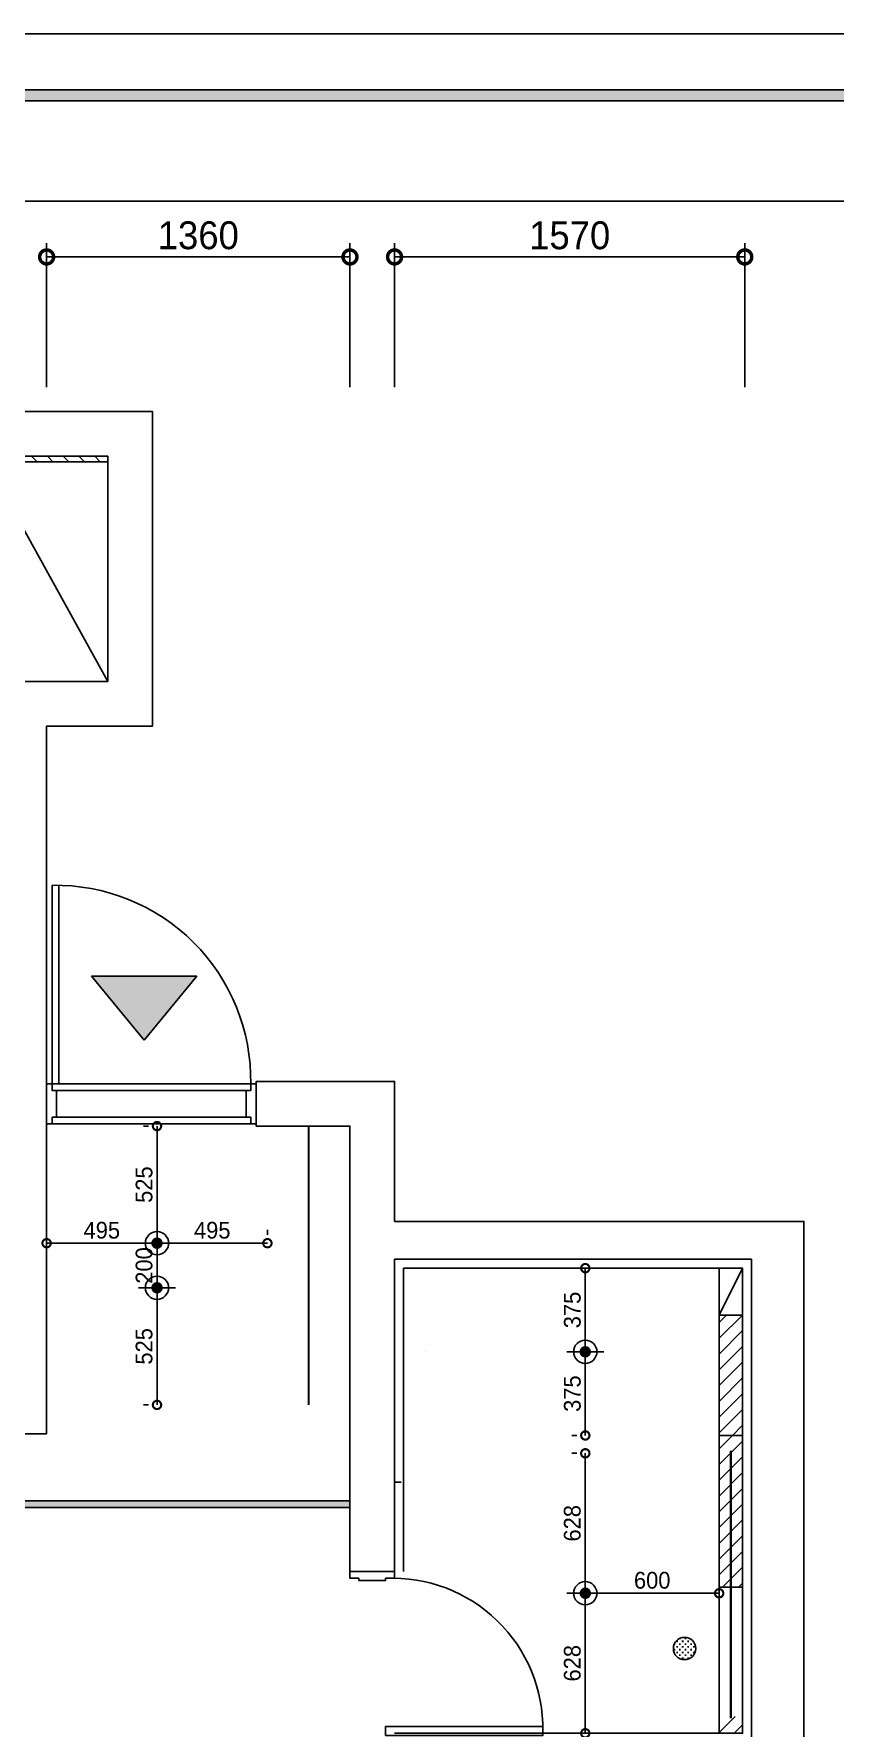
# Model space of a CAD drawing. Header units: inches. Extents: x 15866 to 103813, y -56635 to -28561.
# Drawn here: x 49987 to 53579, y -36657 to -29061 of the extents above; entities that cross this region are included whole.
import ezdxf
from ezdxf.enums import TextEntityAlignment as Align

# ---------------------------------------------------------------- set-up
doc = ezdxf.new("R2010")
doc.units = ezdxf.units.IN
doc.header["$LTSCALE"] = 50
doc.header["$MEASUREMENT"] = 0
doc.linetypes.add('HID', pattern=[2.5, 1.5, -1])
for name, color, linetype in [('03-WAL NEW', 3, 'Continuous'), ('06-FUR', 6, 'Continuous'), ('06-LIGHT', 4, 'Continuous'), ('07-DIM WAL', 5, 'Continuous'), ('2-con', 2, 'Continuous'), ('3.기호.계단선', 30, 'Continuous'), ('BATH', 4, 'Continuous'), ('CO-BATH', 6, 'Continuous'), ('CO-DO-FR', 7, 'Continuous'), ('CO-DOOR', 8, 'Continuous'), ('F-SYM', 7, 'Continuous'), ('FORM(YOURNAME)-11', 1, 'Continuous'), ('RC-LIGHT', 7, 'Continuous'), ('도면층4', 4, 'Continuous')]:
    doc.layers.add(name, color=color, linetype=linetype)
doc.styles.add('YOURNAME', font='HY울릉도M.TTF')
doc.styles.add('스타일1', font='HY울릉도M.TTF')
doc.dimstyles.new('30', dxfattribs={"dimscale": 30, "dimtxt": 2.5, "dimasz": 2.5, "dimexe": 1.25, "dimexo": 2, "dimtad": 1, "dimdec": 0, "dimtxsty": '스타일1', "dimblk": 'DOTSMALL', "dimcen": 2.5, "dimclrd": 1, "dimclre": 1, "dimclrt": 7, "dimadec": 0, "dimazin": 0, "dimtfac": 1, "dimtdec": 0, "dimtix": 1, "dimtmove": 0, "dimatfit": 3, "dimldrblk": 'DOTSMALL', "dimfxl": 1.25, "dimarcsym": 0})
doc.dimstyles.new('50', dxfattribs={"dimscale": 50, "dimtxt": 2.5, "dimasz": 2.5, "dimexe": 1.25, "dimexo": 2, "dimtad": 1, "dimdec": 0, "dimtxsty": '스타일1', "dimblk": 'DOTSMALL', "dimcen": 2.5, "dimclrd": 1, "dimclre": 1, "dimclrt": 2, "dimadec": 0, "dimazin": 0, "dimtfac": 1, "dimtdec": 0, "dimtix": 1, "dimtmove": 0, "dimatfit": 3, "dimldrblk": 'DOTSMALL', "dimfxl": 1.25, "dimarcsym": 0})
pattern_1 = [(45, (21500, 0), (-35.35534, 35.35534), [])]

# ---------------------------------------------------------------- blocks, each defined once
blk = doc.blocks.new('FORM-PLAN')
at = {"layer": 'FORM(YOURNAME)-11'}
h = blk.add_hatch(color=256, dxfattribs=at)
h.dxf.hatch_style = 1
h.paths.add_polyline_path([(-71444, 55115), (10556, 55115), (10556, 54915), (-71444, 54915)])
h.paths.add_polyline_path([(-71444, -2085), (10556, -2085), (10556, -2285), (-71444, -2285)])
at = {"layer": 'Defpoints', "color": 158}
for points in [[(-71444, -2285), (10556, -2285), (10556, 55115), (-71444, 55115)], [(-69444, 53115), (-64, 53115), (-64, 1215), (-69444, 1215)]]:
    blk.add_lwpolyline(points, close=True, dxfattribs=at)
at = {"layer": 'FORM(YOURNAME)-11', "color": 250}
blk.add_lwpolyline([(-72444, -3285), (11556, -3285), (11556, 56115), (-72444, 56115)], close=True, dxfattribs=at)
at = {"layer": 'FORM(YOURNAME)-11'}
blk.add_lwpolyline([(-71444, 55115), (10556, 55115), (10556, 54915), (-71444, 54915)], close=True, dxfattribs=at)
at = {"layer": 'FORM(YOURNAME)-11', "color": 3, "style": 'YOURNAME'}
for tag, height, p in [('1', 450, (9905, 18188)), ('2', 450, (9905, 17544)), ('3', 450, (9905, 16257)), ('4', 450, (9905, 14326)), ('5', 515, (9905, 12009)), ('6', 515, (9905, 9757)), ('7', 515, (9905, 7504)), ('8', 515, (9905, 5252)), ('9', 515, (9905, 2999)), ('10', 515, (5655, 811)), ('11', 515, (9905, 747)), ('12', 515, (5655, -1441)), ('13', 515, (9905, -1441))]:
    blk.add_attdef(tag, text='', height=height, dxfattribs=at).set_placement(p, align=Align.MIDDLE_RIGHT)
blk = doc.blocks.new('_DOTSMALL')
at = {"color": 0, "linetype": 'ByBlock', "const_width": 0.5}
blk.add_lwpolyline([(-0.0625, 0, 1), (0.0625, 0, 1)], format="xyb", close=True, dxfattribs=at)
blk = doc.blocks.new('*D82')
at = {"layer": '07-DIM WAL', "color": 1, "lineweight": -2, "transparency": 16777216}
for p, q in [((50044, -30644.3), (50044, -29998.6)), ((51404, -30644.3), (51404, -29998.6)), ((50044, -30061.1), (51404, -30061.1))]:
    blk.add_line(p, q, dxfattribs=at)
at = {"layer": 'Defpoints', "color": 0, "transparency": 16777216}
for p in [(51404, -30061.1), (50044, -30744.3), (51404, -30744.3)]:
    blk.add_point(p, dxfattribs=at)
at = {"layer": '07-DIM WAL', "color": 1, "lineweight": -2, "transparency": 16777216, "xscale": 125, "yscale": 125, "zscale": 125, "rotation": 180}
blk.add_blockref('_DOTSMALL', (50044, -30061.1), dxfattribs=at)
at = {"layer": '07-DIM WAL', "color": 1, "lineweight": -2, "transparency": 16777216, "xscale": 125, "yscale": 125, "zscale": 125}
blk.add_blockref('_DOTSMALL', (51404, -30061.1), dxfattribs=at)
at = {"layer": '07-DIM WAL', "color": 2, "transparency": 16777216, "insert": (50724, -29964.7), "char_height": 125, "attachment_point": 5, "style": '스타일1'}
blk.add_mtext('1360', dxfattribs=at)
blk = doc.blocks.new('*D83')
at = {"layer": '07-DIM WAL', "color": 1, "lineweight": -2, "transparency": 16777216}
for p, q in [((51604, -30644.3), (51604, -29998.6)), ((53174, -30644.3), (53174, -29998.6)), ((51604, -30061.1), (53174, -30061.1))]:
    blk.add_line(p, q, dxfattribs=at)
at = {"layer": 'Defpoints', "color": 0, "transparency": 16777216}
for p in [(53174, -30061.1), (51604, -30744.3), (53174, -30744.3)]:
    blk.add_point(p, dxfattribs=at)
at = {"layer": '07-DIM WAL', "color": 1, "lineweight": -2, "transparency": 16777216, "xscale": 125, "yscale": 125, "zscale": 125, "rotation": 180}
blk.add_blockref('_DOTSMALL', (51604, -30061.1), dxfattribs=at)
at = {"layer": '07-DIM WAL', "color": 1, "lineweight": -2, "transparency": 16777216, "xscale": 125, "yscale": 125, "zscale": 125}
blk.add_blockref('_DOTSMALL', (53174, -30061.1), dxfattribs=at)
at = {"layer": '07-DIM WAL', "color": 2, "transparency": 16777216, "insert": (52389, -29964.8), "char_height": 125, "attachment_point": 5, "style": '스타일1'}
blk.add_mtext('1570', dxfattribs=at)
blk = doc.blocks.new('vudausewh')
at = {"layer": '3.기호.계단선'}
h = blk.add_hatch(dxfattribs=at)
h.set_pattern_fill('CROSS', color=256, scale=50)
h.set_pattern_definition([(0, (-120, 120), (12.5, 12.5), [6.25, -18.75]), (90, (-116.875, 116.875), (-12.5, 12.5), [6.25, -18.75])])
edge = h.paths.add_edge_path()
edge.add_arc((31404, -36299.6), 50, -180, 180, ccw=False)
at = {"layer": '도면층4'}
blk.add_hatch(color=256, dxfattribs=at).paths.add_polyline_path([(29218.2, -33285.5), (28745.7, -33285.5), (28982, -33572.9)])
at = {"layer": '2-con'}
for points in [[(28544, -35337.6), (28544, -32164.3), (29019, -32164.3), (29019, -30754.3), (28254, -30754.3), (28254, -30954.3), (28819, -30954.3), (28819, -31964.3), (28274, -31964.3), (28274, -35337.6), (28544, -35337.6)], [(29654, -36719.6), (29654, -36919.6), (31739, -36919.6), (31739, -41659.6), (31319, -41659.6), (31319, -41859.6), (31939, -41859.6), (31939, -34384.6), (30104, -34384.6), (30104, -33757.6), (29484, -33757.6), (29484, -33957.6), (29904, -33957.6), (29904, -35954.6), (30104, -35954.6), (30104, -34554.6), (31704, -34554.6), (31704, -36719.6), (29654, -36719.6)]]:
    blk.add_lwpolyline(points, dxfattribs=at)
at = {"layer": '3.기호.계단선'}
blk.add_circle((31404, -36299.6), 50, dxfattribs=at)
at = {"layer": '도면층4'}
for q in [(28745.7, -33285.5), (29218.2, -33285.5)]:
    blk.add_line((28982, -33572.9), q, dxfattribs=at)
blk.add_lwpolyline([(29218.2, -33285.5), (28745.7, -33285.5)], dxfattribs=at)
blk = doc.blocks.new('cjswjdej')
at = {"layer": '03-WAL NEW', "transparency": 33554687}
h = blk.add_hatch(dxfattribs=at)
h.set_pattern_fill('_USER', color=256, scale=50, angle=45, pattern_type=0)
h.set_pattern_definition(pattern_1)
h.paths.add_polyline_path([(53059, -35344.6), (53164, -35344.6), (53164, -34804.6), (53059, -34804.6)])
h.paths.add_polyline_path([(53169.7, -35076.3), (53169.7, -34862.8), (53322.7, -34862.8), (53322.7, -35076.3)], flags=9)
h = blk.add_hatch(dxfattribs=at)
h.set_pattern_fill('_USER', color=8, scale=50, angle=45, pattern_type=0)
h.set_pattern_definition(pattern_1)
h.paths.add_polyline_path([(53164, -35836.9), (53059, -35836.9), (53059, -35977.1), (53059, -36024.6), (53164, -36024.6)])
h.paths.add_polyline_path([(53164, -35836.9), (53164, -35344.6), (53059, -35344.6), (53059, -35432.1), (53059, -35836.9)])
h.paths.add_polyline_path([(53164, -36679.6), (53164, -36604.6), (53059, -36604.6), (53059, -36679.6)])
at = {"layer": '3.기호.계단선'}
h = blk.add_hatch(dxfattribs=at)
h.set_pattern_fill('_USER', color=256, scale=50, angle=135, pattern_type=0)
h.set_pattern_definition([(135, (22164.73, -61266.545), (-35.35534, -35.35534), [])])
h.paths.add_polyline_path([(49754, -30954.3), (50319, -30954.3), (50319, -30979.3), (49754, -30979.3)])
h.paths.add_polyline_path([(47074, -30954.3), (47114, -30954.3), (47114, -30979.3), (47074, -30979.3)])
at = {"layer": '03-WAL NEW'}
for p, q in [((53059, -35344.6), (53164, -35344.6)), ((53059, -35344.6), (53164, -35344.6)), ((53059, -36024.6), (53164, -36024.6))]:
    blk.add_line(p, q, dxfattribs=at)
blk.add_lwpolyline([(53059, -35344.6), (53164, -35344.6), (53164, -34804.6), (53059, -34804.6)], close=True, dxfattribs=at)
blk.add_lwpolyline([(53059, -35344.6), (53059, -36679.6), (53164, -36679.6)], dxfattribs=at)
at = {"layer": '06-FUR', "color": 8}
for p, q in [((50319, -31964.3), (49774, -30979.3)), ((53059, -34804.6), (53164, -34594.6))]:
    blk.add_line(p, q, dxfattribs=at)
for points in [[(50319, -30979.3), (49774, -30979.3), (49774, -31964.3), (50319, -31964.3)], [(53059, -34594.6), (53164, -34594.6), (53164, -34804.6), (53059, -34804.6)]]:
    blk.add_lwpolyline(points, close=True, dxfattribs=at)
at = {"layer": '3.기호.계단선'}
blk.add_line((49754, -30979.3), (50319, -30979.3), dxfattribs=at)
at = {"layer": 'BATH', "color": 8}
blk.add_line((51604, -35554.6), (51634, -35554.6), dxfattribs=at)
blk.add_lwpolyline([(51644, -35954.6), (51644, -34594.6), (53164, -34594.6), (53164, -36679.6), (51604, -36679.6)], dxfattribs=at)
at = {"layer": 'CO-BATH', "color": 8}
for p, q in [((51744, -34969.6), (51744, -34969.6)), ((53059, -35997.1), (53059, -35452.1))]:
    blk.add_line(p, q, dxfattribs=at)
at = {"layer": 'CO-DO-FR', "color": 8}
blk.add_lwpolyline([(51604, -35954.6), (51404, -35954.6), (51404, -35984.6), (51444, -35984.6), (51444, -35994.6), (51564, -35994.6), (51564, -35984.6), (51604, -35984.6), (51604, -35954.6)], close=True, dxfattribs=at)
at = {"layer": 'CO-DOOR', "color": 8, "linetype": 'Continuous'}
for p, q in [((50939, -33798.1), (50089, -33798.1)), ((50959, -33767.6), (50099, -33767.6)), ((50069, -33947.6), (50959, -33947.6)), ((50939, -33918.1), (50089, -33918.1))]:
    blk.add_line(p, q, dxfattribs=at)
blk.add_lwpolyline([(50099, -32878.1), (50099, -33767.6), (50069, -33767.6), (50069, -32877.6)], dxfattribs=at)
for points in [[(50089, -33918.1), (50089, -33798.1), (50069, -33798.1), (50069, -33767.6), (50044, -33767.6), (50044, -33947.6), (50069, -33947.6), (50069, -33918.1)], [(50959, -33918.1), (50959, -33947.6), (50984, -33947.6), (50984, -33767.6), (50959, -33767.6), (50959, -33798.1), (50939, -33798.1), (50939, -33918.1)]]:
    blk.add_lwpolyline(points, close=True, dxfattribs=at)
at = {"layer": 'CO-DOOR', "color": 8}
blk.add_lwpolyline([(52269, -36649.6), (51564, -36649.6), (51564, -36689.6), (52269, -36689.6)], close=True, dxfattribs=at)
at = {"layer": 'CO-DOOR', "color": 8, "linetype": 'Continuous'}
blk.add_arc((50084, -33753.1), 875.1, 359.05198, 90.98213, dxfattribs=at)
at = {"layer": 'CO-DOOR', "color": 8}
blk.add_arc((51593.4, -36659.6), 675.6, 359.15195, 92.49674, dxfattribs=at)
blk.add_blockref('vudausewh', (21500, 0))
blk = doc.blocks.new('hallogen')
h = blk.add_hatch(color=256)
h.dxf.hatch_style = 1
edge = h.paths.add_edge_path()
edge.add_arc((48591.7, 60854.3), 31.2, 0, 360, ccw=False)
at = {"color": 1, "linetype": 'Continuous'}
for p, q in [((48591.7, 60954.3), (48591.7, 60754.3)), ((48691.7, 60854.3), (48491.7, 60854.3))]:
    blk.add_line(p, q, dxfattribs=at)
at = {"color": 4, "linetype": 'Continuous'}
blk.add_circle((48591.7, 60854.3), 62.5, dxfattribs=at)
blk = doc.blocks.new('*D192')
at = {"layer": '07-DIM WAL', "color": 1, "lineweight": -2, "transparency": 16777216}
for p, q in [((52399, -34969.6), (52421.5, -34969.6)), ((52459, -34969.6), (52459, -35344.6)), ((52399, -35344.6), (52421.5, -35344.6))]:
    blk.add_line(p, q, dxfattribs=at)
at = {"layer": 'Defpoints', "color": 0, "transparency": 16777216}
for p in [(52459, -34969.6), (52459, -35344.6), (52459, -35344.6)]:
    blk.add_point(p, dxfattribs=at)
at = {"layer": '07-DIM WAL', "color": 1, "lineweight": -2, "transparency": 16777216, "xscale": 75, "yscale": 75, "zscale": 75}
for p, rotation in [((52459, -34969.6), 90), ((52459, -35344.6), 270)]:
    blk.add_blockref('_DOTSMALL', p, dxfattribs=dict(at, rotation=rotation))
at = {"layer": '07-DIM WAL', "color": 7, "transparency": 16777216, "insert": (52401.2, -35157.1), "char_height": 75, "attachment_point": 5, "rotation": 90, "style": '스타일1'}
blk.add_mtext('375', dxfattribs=at)
blk = doc.blocks.new('*D193')
at = {"layer": '07-DIM WAL', "color": 1, "lineweight": -2, "transparency": 16777216}
for p, q in [((52399, -36052.1), (52421.5, -36052.1)), ((52459, -36052.1), (52459, -36679.6)), ((52399, -36679.6), (52421.5, -36679.6))]:
    blk.add_line(p, q, dxfattribs=at)
at = {"layer": 'Defpoints', "color": 0, "transparency": 16777216}
for p in [(52459, -36052.1), (52459, -36679.6), (52459, -36679.6)]:
    blk.add_point(p, dxfattribs=at)
at = {"layer": '07-DIM WAL', "color": 1, "lineweight": -2, "transparency": 16777216, "xscale": 75, "yscale": 75, "zscale": 75}
for p, rotation in [((52459, -36052.1), 90), ((52459, -36679.6), 270)]:
    blk.add_blockref('_DOTSMALL', p, dxfattribs=dict(at, rotation=rotation))
at = {"layer": '07-DIM WAL', "color": 7, "transparency": 16777216, "insert": (52401.1, -36365.8), "char_height": 75, "attachment_point": 5, "rotation": 90, "style": '스타일1'}
blk.add_mtext('628', dxfattribs=at)
blk = doc.blocks.new('*D194')
at = {"layer": '07-DIM WAL', "color": 1, "lineweight": -2, "transparency": 16777216}
for p, q in [((52399, -34594.6), (52421.5, -34594.6)), ((52459, -34969.6), (52459, -34594.6)), ((52399, -34969.6), (52421.5, -34969.6))]:
    blk.add_line(p, q, dxfattribs=at)
at = {"layer": 'Defpoints', "color": 0, "transparency": 16777216}
for p in [(52459, -34594.6), (52459, -34594.6), (52459, -34969.6)]:
    blk.add_point(p, dxfattribs=at)
at = {"layer": '07-DIM WAL', "color": 1, "lineweight": -2, "transparency": 16777216, "xscale": 75, "yscale": 75, "zscale": 75}
for p, rotation in [((52459, -34594.6), 90), ((52459, -34969.6), 270)]:
    blk.add_blockref('_DOTSMALL', p, dxfattribs=dict(at, rotation=rotation))
at = {"layer": '07-DIM WAL', "color": 7, "transparency": 16777216, "insert": (52401.2, -34782.1), "char_height": 75, "attachment_point": 5, "rotation": 90, "style": '스타일1'}
blk.add_mtext('375', dxfattribs=at)
blk = doc.blocks.new('*D195')
at = {"layer": '07-DIM WAL', "color": 1, "lineweight": -2, "transparency": 16777216}
for p, q in [((52459, -35992.1), (52459, -36014.6)), ((53059, -35992.1), (53059, -36014.6)), ((52459, -36052.1), (53059, -36052.1))]:
    blk.add_line(p, q, dxfattribs=at)
at = {"layer": 'Defpoints', "color": 0, "transparency": 16777216}
for p in [(52459, -36052.1), (53059, -36052.1), (53059, -36052.1)]:
    blk.add_point(p, dxfattribs=at)
at = {"layer": '07-DIM WAL', "color": 1, "lineweight": -2, "transparency": 16777216, "xscale": 75, "yscale": 75, "zscale": 75, "rotation": 180}
blk.add_blockref('_DOTSMALL', (52459, -36052.1), dxfattribs=at)
at = {"layer": '07-DIM WAL', "color": 1, "lineweight": -2, "transparency": 16777216, "xscale": 75, "yscale": 75, "zscale": 75}
blk.add_blockref('_DOTSMALL', (53059, -36052.1), dxfattribs=at)
at = {"layer": '07-DIM WAL', "color": 7, "transparency": 16777216, "insert": (52759, -35994.3), "char_height": 75, "attachment_point": 5, "style": '스타일1'}
blk.add_mtext('600', dxfattribs=at)
blk = doc.blocks.new('*D197')
at = {"layer": '07-DIM WAL', "color": 1, "lineweight": -2, "transparency": 16777216}
for p, q in [((50539, -34407.6), (50539, -34757.6)), ((50479, -34482.6), (50501.5, -34482.6)), ((50479, -34682.6), (50501.5, -34682.6))]:
    blk.add_line(p, q, dxfattribs=at)
at = {"layer": 'Defpoints', "color": 0, "transparency": 16777216}
for p in [(50539, -34482.6), (50539, -34682.6), (50539, -34682.6)]:
    blk.add_point(p, dxfattribs=at)
at = {"layer": '07-DIM WAL', "color": 1, "lineweight": -2, "transparency": 16777216, "xscale": 75, "yscale": 75, "zscale": 75}
for p, rotation in [((50539, -34482.6), 270), ((50539, -34682.6), 90)]:
    blk.add_blockref('_DOTSMALL', p, dxfattribs=dict(at, rotation=rotation))
at = {"layer": '07-DIM WAL', "color": 7, "transparency": 16777216, "insert": (50481.2, -34582.6), "char_height": 75, "attachment_point": 5, "rotation": 90, "style": '스타일1'}
blk.add_mtext('200', dxfattribs=at)
blk = doc.blocks.new('*D198')
at = {"layer": '07-DIM WAL', "color": 1, "lineweight": -2, "transparency": 16777216}
for p, q in [((50044, -34422.6), (50044, -34445.1)), ((50539, -34482.6), (50044, -34482.6)), ((50539, -34422.6), (50539, -34445.1))]:
    blk.add_line(p, q, dxfattribs=at)
at = {"layer": 'Defpoints', "color": 0, "transparency": 16777216}
for p in [(50044, -34482.6), (50044, -34482.6), (50539, -34482.6)]:
    blk.add_point(p, dxfattribs=at)
at = {"layer": '07-DIM WAL', "color": 1, "lineweight": -2, "transparency": 16777216, "xscale": 75, "yscale": 75, "zscale": 75, "rotation": 180}
blk.add_blockref('_DOTSMALL', (50044, -34482.6), dxfattribs=at)
at = {"layer": '07-DIM WAL', "color": 1, "lineweight": -2, "transparency": 16777216, "xscale": 75, "yscale": 75, "zscale": 75}
blk.add_blockref('_DOTSMALL', (50539, -34482.6), dxfattribs=at)
at = {"layer": '07-DIM WAL', "color": 7, "transparency": 16777216, "insert": (50291.5, -34424.9), "char_height": 75, "attachment_point": 5, "style": '스타일1'}
blk.add_mtext('495', dxfattribs=at)
blk = doc.blocks.new('*D199')
at = {"layer": '07-DIM WAL', "color": 1, "lineweight": -2, "transparency": 16777216}
for p, q in [((50539, -34422.6), (50539, -34445.1)), ((50539, -34482.6), (51034, -34482.6)), ((51034, -34422.6), (51034, -34445.1))]:
    blk.add_line(p, q, dxfattribs=at)
at = {"layer": 'Defpoints', "color": 0, "transparency": 16777216}
for p in [(50539, -34482.6), (51034, -34482.6), (51034, -34482.6)]:
    blk.add_point(p, dxfattribs=at)
at = {"layer": '07-DIM WAL', "color": 1, "lineweight": -2, "transparency": 16777216, "xscale": 75, "yscale": 75, "zscale": 75, "rotation": 180}
blk.add_blockref('_DOTSMALL', (50539, -34482.6), dxfattribs=at)
at = {"layer": '07-DIM WAL', "color": 1, "lineweight": -2, "transparency": 16777216, "xscale": 75, "yscale": 75, "zscale": 75}
blk.add_blockref('_DOTSMALL', (51034, -34482.6), dxfattribs=at)
at = {"layer": '07-DIM WAL', "color": 7, "transparency": 16777216, "insert": (50786.5, -34424.9), "char_height": 75, "attachment_point": 5, "style": '스타일1'}
blk.add_mtext('495', dxfattribs=at)
blk = doc.blocks.new('*D200')
at = {"layer": '07-DIM WAL', "color": 1, "lineweight": -2, "transparency": 16777216}
for p, q in [((50479, -33957.6), (50501.5, -33957.6)), ((50539, -34482.6), (50539, -33957.6)), ((50479, -34482.6), (50501.5, -34482.6))]:
    blk.add_line(p, q, dxfattribs=at)
at = {"layer": 'Defpoints', "color": 0, "transparency": 16777216}
for p in [(50539, -33957.6), (50539, -33957.6), (50539, -34482.6)]:
    blk.add_point(p, dxfattribs=at)
at = {"layer": '07-DIM WAL', "color": 1, "lineweight": -2, "transparency": 16777216, "xscale": 75, "yscale": 75, "zscale": 75}
for p, rotation in [((50539, -33957.6), 90), ((50539, -34482.6), 270)]:
    blk.add_blockref('_DOTSMALL', p, dxfattribs=dict(at, rotation=rotation))
at = {"layer": '07-DIM WAL', "color": 7, "transparency": 16777216, "insert": (50481.3, -34220.1), "char_height": 75, "attachment_point": 5, "rotation": 90, "style": '스타일1'}
blk.add_mtext('525', dxfattribs=at)
blk = doc.blocks.new('*D201')
at = {"layer": '07-DIM WAL', "color": 1, "lineweight": -2, "transparency": 16777216}
for p, q in [((50479, -34682.6), (50501.5, -34682.6)), ((50539, -34682.6), (50539, -35207.6)), ((50479, -35207.6), (50501.5, -35207.6))]:
    blk.add_line(p, q, dxfattribs=at)
at = {"layer": 'Defpoints', "color": 0, "transparency": 16777216}
for p in [(50539, -34682.6), (50539, -35207.6), (50539, -35207.6)]:
    blk.add_point(p, dxfattribs=at)
at = {"layer": '07-DIM WAL', "color": 1, "lineweight": -2, "transparency": 16777216, "xscale": 75, "yscale": 75, "zscale": 75}
for p, rotation in [((50539, -34682.6), 90), ((50539, -35207.6), 270)]:
    blk.add_blockref('_DOTSMALL', p, dxfattribs=dict(at, rotation=rotation))
at = {"layer": '07-DIM WAL', "color": 7, "transparency": 16777216, "insert": (50481.3, -34945.1), "char_height": 75, "attachment_point": 5, "rotation": 90, "style": '스타일1'}
blk.add_mtext('525', dxfattribs=at)
blk = doc.blocks.new('*D220')
at = {"layer": '07-DIM WAL', "color": 1, "lineweight": -2, "transparency": 16777216}
for p, q in [((52399, -35424.6), (52421.5, -35424.6)), ((52459, -36052.1), (52459, -35424.6)), ((52399, -36052.1), (52421.5, -36052.1))]:
    blk.add_line(p, q, dxfattribs=at)
at = {"layer": 'Defpoints', "color": 0, "transparency": 16777216}
for p in [(52459, -35424.6), (52459, -35424.6), (52459, -36052.1)]:
    blk.add_point(p, dxfattribs=at)
at = {"layer": '07-DIM WAL', "color": 1, "lineweight": -2, "transparency": 16777216, "xscale": 75, "yscale": 75, "zscale": 75}
for p, rotation in [((52459, -35424.6), 90), ((52459, -36052.1), 270)]:
    blk.add_blockref('_DOTSMALL', p, dxfattribs=dict(at, rotation=rotation))
at = {"layer": '07-DIM WAL', "color": 7, "transparency": 16777216, "insert": (52401.1, -35738.3), "char_height": 75, "attachment_point": 5, "rotation": 90, "style": '스타일1'}
blk.add_mtext('628', dxfattribs=at)

msp = doc.modelspace()

# ---------------------------------------------------------------- hatches: boundary and pattern name
at = {"layer": '3.기호.계단선'}
h = msp.add_hatch(color=140, dxfattribs=at)
h.dxf.hatch_style = 1
h.paths.add_polyline_path([(51404, -35667.6), (46554, -35667.6), (46554, -32852.6), (46584, -32852.6), (46584, -35637.6), (51404, -35637.6)])

# ---------------------------------------------------------------- linework, layer by layer
at = {"layer": '06-LIGHT', "color": 10, "linetype": 'HID', "const_width": 10}
for points in [[(51219, -35207.6), (51219, -33957.6)], [(53111.5, -35412.1), (53111.5, -36612.1)]]:
    msp.add_lwpolyline(points, dxfattribs=at)
at = {"layer": '3.기호.계단선', "color": 140}
msp.add_lwpolyline([(51404, -35667.6), (46554, -35667.6), (46554, -32852.6), (46584, -32852.6), (46584, -35637.6), (51404, -35637.6), (51404, -35667.6)], dxfattribs=at)

# ---------------------------------------------------------------- block references
msp.add_blockref('cjswjdej', (0, 0))
at = {"layer": 'F-SYM', "xscale": 0.2500000000000001, "yscale": 0.2500000000000001, "zscale": 0.2500000000000001}
msp.add_blockref('FORM-PLAN', (55977.5, -43089.9), dxfattribs=at)
at = {"layer": 'RC-LIGHT', "xscale": 0.8333333333333334, "yscale": 0.8333333333333334, "zscale": 0.8333333333333334}
for p in [(10045.9, -85194.4), (10045.9, -85394.4), (11965.9, -85681.4), (11965.9, -86763.9)]:
    msp.add_blockref('hallogen', p, dxfattribs=at)

# ---------------------------------------------------------------- dimensions: what is measured, and where the dimension line sits
at = {"layer": '07-DIM WAL'}
for base, p1, p2, angle, dimstyle, picture, middle in [((51404, -30061.1), (50044, -30744.3), (51404, -30744.3), 180, '50', '*D82', (50724, -29964.7)), ((53174, -30061.1), (51604, -30744.3), (53174, -30744.3), 180, '50', '*D83', (52389, -29964.8)), ((50539, -33957.6), (50539, -34482.6), (50539, -33957.6), 90, '30', '*D200', (50481.3, -34220.1)), ((50539, -34682.6), (50539, -34482.6), (50539, -34682.6), 90, '30', '*D197', (50481.2, -34582.6)), ((52459, -34594.6), (52459, -34969.6), (52459, -34594.6), 90, '30', '*D194', (52401.2, -34782.1)), ((50539, -35207.6), (50539, -34682.6), (50539, -35207.6), 90, '30', '*D201', (50481.3, -34945.1)), ((52459, -35344.6), (52459, -34969.6), (52459, -35344.6), 90, '30', '*D192', (52401.2, -35157.1)), ((52458.9843217, -35424.5604173), (52458.9843217, -36052.0604173), (52458.9843217, -35424.5604173), 90, '30', '*D220', (52401.1364522, -35738.3104173)), ((52458.9843217, -36679.5604173), (52458.9843217, -36052.0604173), (52458.9843217, -36679.5604173), 90, '30', '*D193', (52401.1364522, -36365.8104173))]:
    dim = msp.add_linear_dim(base=base, p1=p1, p2=p2, angle=angle, dimstyle=dimstyle, dxfattribs=at)
    dim.commit()
    dim.dimension.update_dxf_attribs({"geometry": picture, "text_midpoint": middle})
for base, p1, p2, picture, middle in [((50044, -34482.6), (50539, -34482.6), (50044, -34482.6), '*D198', (50291.5, -34424.9)), ((51034, -34482.6), (50539, -34482.6), (51034, -34482.6), '*D199', (50786.5, -34424.9)), ((53059, -36052.1), (52459, -36052.1), (53059, -36052.1), '*D195', (52759, -35994.3))]:
    dim = msp.add_linear_dim(base=base, p1=p1, p2=p2, dimstyle='30', dxfattribs=at)
    dim.commit()
    dim.dimension.update_dxf_attribs({"geometry": picture, "text_midpoint": middle})

doc.saveas('drawing.dxf')
